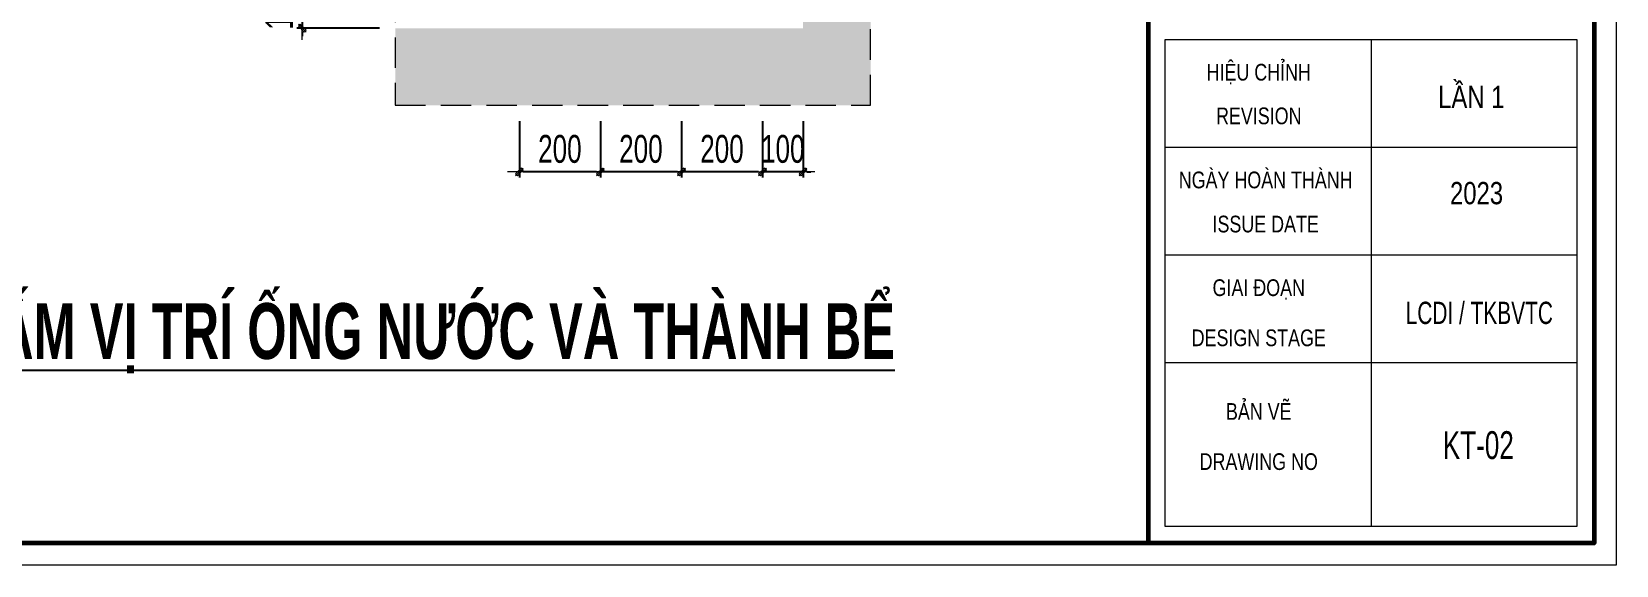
# Model space of a CAD drawing. Header units: millimetres. Extents: x 105214 to 359741, y -482084 to -322745.
# Drawn here: x 236421 to 244241, y -478817 to -476183 of the extents above; entities that cross this region are included whole.
import ezdxf
from ezdxf.enums import TextEntityAlignment as Align

# ---------------------------------------------------------------- set-up
doc = ezdxf.new("R2010")
doc.units = ezdxf.units.MM
doc.header["$LTSCALE"] = 20
doc.header["$MEASUREMENT"] = 0
doc.header["$PDMODE"] = 32
doc.linetypes.add('HIDDEN', pattern=[0.375, 0.25, -0.125])
doc.layers.get('Defpoints').update_dxf_attribs({"color": 1})
doc.layers.add('Khungten_LCDI', color=7, linetype='Continuous')
for name, color, linetype, lineweight in [('LC Dim', 8, 'Continuous', 18), ('LC Hatch', 252, 'Continuous', 9), ('LC MANH DUT', 35, 'HIDDEN', 5), ('LC Net thay', 7, 'Continuous', 25), ('LC Text1', 3, 'Continuous', 20), ('LC Text2', 7, 'Continuous', 25)]:
    doc.layers.add(name, color=color, linetype=linetype, lineweight=lineweight)
doc.styles.add('HOATBIF', font='hoatbif.shx', dxfattribs={"width": 0.7})
doc.styles.add('Khungten', font='VHAVAN.TTF', dxfattribs={"width": 0.9, "height": 5000})
doc.styles.add('LC 1', font='VHAVANB.TTF')
doc.styles.add('LC3', font='VHARIALB.TTF', dxfattribs={"width": 0.8})
doc.styles.add('Title', font='VHBLACK.TTF', dxfattribs={"width": 0.8})
doc.dimstyles.new('MONG', dxfattribs={"dimscale": 50, "dimtxt": 2.5, "dimasz": 0.35, "dimexe": 0.5, "dimexo": 0, "dimgap": 0.8, "dimtad": 1, "dimdec": 0, "dimzin": 0, "dimdsep": 46, "dimtxsty": 'HOATBIF', "dimblk1": 'DOT', "dimblk2": 'DOT', "dimsah": 1, "dimcen": -1, "dimdle": 1, "dimclrd": 256, "dimclre": 256, "dimclrt": 4, "dimadec": 3, "dimazin": 2, "dimtfac": 0.333333, "dimtdec": 0, "dimtix": 1, "dimtmove": 2, "dimatfit": 3, "dimldrblk": 'DOT', "dimfxl": 1, "dimtvp": 0.833333, "dimtolj": 1, "dimtzin": 0, "dimarcsym": 0})

# ---------------------------------------------------------------- blocks, each defined once
blk = doc.blocks.new('DOT')
at = {"layer": 'LC Dim'}
blk.add_line((-3, 0), (3, 0), dxfattribs=at)
at = {"layer": 'LC Dim', "color": 4}
blk.add_line((-1, -1), (1, 1), dxfattribs=at)
blk.add_lwpolyline([(0.5, 1), (-1, -0.5), (-0.5, -1), (1, 0.5)], close=True, dxfattribs=at)
blk = doc.blocks.new('*D173')
at = {"layer": 'Defpoints', "color": 0, "ltscale": 2, "transparency": 16777216}
for p in [(238137.8, -475965.4), (237756.5, -476165.4), (238137.8, -476165.4)]:
    blk.add_point(p, dxfattribs=at)
at = {"layer": 'LC Dim', "lineweight": -2, "ltscale": 2, "transparency": 16777216}
for p, q in [((238137.8, -475965.4), (237729, -475965.4)), ((237756.5, -475946.1), (237756.5, -475926.9)), ((237756.5, -475965.4), (237756.5, -476165.4)), ((238137.8, -476165.4), (237729, -476165.4)), ((237756.5, -476184.6), (237756.5, -476203.9))]:
    blk.add_line(p, q, dxfattribs=at)
at = {"layer": 'LC Dim', "lineweight": -2, "ltscale": 2, "transparency": 16777216, "xscale": 19.25, "yscale": 19.25, "zscale": 19.25}
for p, rotation in [((237756.5, -475965.4), 270), ((237756.5, -476165.4), 90)]:
    blk.add_blockref('DOT', p, dxfattribs=dict(at, rotation=rotation))
at = {"layer": 'LC Dim', "color": 4, "ltscale": 2, "transparency": 16777216, "insert": (237643.8, -476065.4), "char_height": 137.5, "attachment_point": 5, "rotation": 90, "style": 'HOATBIF'}
blk.add_mtext('\\A1;100', dxfattribs=at)
blk = doc.blocks.new('_Dot')
at = {"color": 0, "linetype": 'ByBlock', "lineweight": -2}
blk.add_line((-0.5, 0), (-1, 0), dxfattribs=at)
at = {"color": 0, "linetype": 'ByBlock', "const_width": 0.5}
blk.add_lwpolyline([(-0.25, 0, 1), (0.25, 0, 1)], format="xyb", close=True, dxfattribs=at)
blk = doc.blocks.new('*D177')
at = {"layer": 'Defpoints', "color": 0, "ltscale": 2, "transparency": 16777216}
for p in [(240027.9, -476624.8), (240227.9, -476624.8), (240027.9, -476874.7)]:
    blk.add_point(p, dxfattribs=at)
at = {"layer": 'LC Dim', "lineweight": -2, "ltscale": 2, "transparency": 16777216}
for p, q in [((240027.9, -476624.8), (240027.9, -476902.2)), ((240227.9, -476624.8), (240227.9, -476902.2)), ((240008.6, -476874.7), (239989.4, -476874.7)), ((240227.9, -476874.7), (240027.9, -476874.7)), ((240247.1, -476874.7), (240266.4, -476874.7))]:
    blk.add_line(p, q, dxfattribs=at)
at = {"layer": 'LC Dim', "lineweight": -2, "ltscale": 2, "transparency": 16777216, "xscale": 19.25, "yscale": 19.25, "zscale": 19.25}
blk.add_blockref('DOT', (240027.9, -476874.7), dxfattribs=at)
at = {"layer": 'LC Dim', "lineweight": -2, "ltscale": 2, "transparency": 16777216, "xscale": 19.25, "yscale": 19.25, "zscale": 19.25, "rotation": 180}
blk.add_blockref('DOT', (240227.9, -476874.7), dxfattribs=at)
at = {"layer": 'LC Dim', "color": 4, "ltscale": 2, "transparency": 16777216, "insert": (240127.9, -476762), "char_height": 137.5, "attachment_point": 5, "style": 'HOATBIF'}
blk.add_mtext('\\A1;100', dxfattribs=at)
blk = doc.blocks.new('*D178')
at = {"layer": 'Defpoints', "color": 0, "ltscale": 2, "transparency": 16777216}
for p in [(239627.9, -476624.8), (240027.9, -476624.8), (239627.9, -476874.7)]:
    blk.add_point(p, dxfattribs=at)
at = {"layer": 'LC Dim', "lineweight": -2, "ltscale": 2, "transparency": 16777216}
for p, q in [((239627.9, -476624.8), (239627.9, -476902.2)), ((240027.9, -476624.8), (240027.9, -476902.2)), ((240008.6, -476874.7), (239647.1, -476874.7))]:
    blk.add_line(p, q, dxfattribs=at)
at = {"layer": 'LC Dim', "lineweight": -2, "ltscale": 2, "transparency": 16777216, "xscale": 19.25, "yscale": 19.25, "zscale": 19.25, "rotation": 180}
blk.add_blockref('DOT', (239627.9, -476874.7), dxfattribs=at)
at = {"layer": 'LC Dim', "lineweight": -2, "ltscale": 2, "transparency": 16777216, "xscale": 19.25, "yscale": 19.25, "zscale": 19.25}
blk.add_blockref('DOT', (240027.9, -476874.7), dxfattribs=at)
at = {"layer": 'LC Dim', "color": 4, "ltscale": 2, "transparency": 16777216, "insert": (239827.9, -476762), "char_height": 137.5, "attachment_point": 5, "style": 'HOATBIF'}
blk.add_mtext('\\A1;200', dxfattribs=at)
blk = doc.blocks.new('*D179')
at = {"layer": 'Defpoints', "color": 0, "ltscale": 2, "transparency": 16777216}
for p in [(239227.9, -476624.8), (239627.9, -476624.8), (239227.9, -476874.7)]:
    blk.add_point(p, dxfattribs=at)
at = {"layer": 'LC Dim', "lineweight": -2, "ltscale": 2, "transparency": 16777216}
for p, q in [((239227.9, -476624.8), (239227.9, -476902.2)), ((239627.9, -476624.8), (239627.9, -476902.2)), ((239608.6, -476874.7), (239247.1, -476874.7))]:
    blk.add_line(p, q, dxfattribs=at)
at = {"layer": 'LC Dim', "lineweight": -2, "ltscale": 2, "transparency": 16777216, "xscale": 19.25, "yscale": 19.25, "zscale": 19.25, "rotation": 180}
blk.add_blockref('DOT', (239227.9, -476874.7), dxfattribs=at)
at = {"layer": 'LC Dim', "lineweight": -2, "ltscale": 2, "transparency": 16777216, "xscale": 19.25, "yscale": 19.25, "zscale": 19.25}
blk.add_blockref('DOT', (239627.9, -476874.7), dxfattribs=at)
at = {"layer": 'LC Dim', "color": 4, "ltscale": 2, "transparency": 16777216, "insert": (239427.9, -476762), "char_height": 137.5, "attachment_point": 5, "style": 'HOATBIF'}
blk.add_mtext('\\A1;200', dxfattribs=at)
blk = doc.blocks.new('*D180')
at = {"layer": 'Defpoints', "color": 0, "ltscale": 2, "transparency": 16777216}
for p in [(238827.9, -476624.8), (239227.9, -476624.8), (238827.9, -476874.7)]:
    blk.add_point(p, dxfattribs=at)
at = {"layer": 'LC Dim', "lineweight": -2, "ltscale": 2, "transparency": 16777216}
for p, q in [((238827.9, -476624.8), (238827.9, -476902.2)), ((239227.9, -476624.8), (239227.9, -476902.2)), ((239208.6, -476874.7), (238847.1, -476874.7))]:
    blk.add_line(p, q, dxfattribs=at)
at = {"layer": 'LC Dim', "lineweight": -2, "ltscale": 2, "transparency": 16777216, "xscale": 19.25, "yscale": 19.25, "zscale": 19.25, "rotation": 180}
blk.add_blockref('DOT', (238827.9, -476874.7), dxfattribs=at)
at = {"layer": 'LC Dim', "lineweight": -2, "ltscale": 2, "transparency": 16777216, "xscale": 19.25, "yscale": 19.25, "zscale": 19.25}
blk.add_blockref('DOT', (239227.9, -476874.7), dxfattribs=at)
at = {"layer": 'LC Dim', "color": 4, "ltscale": 2, "transparency": 16777216, "insert": (239027.9, -476762), "char_height": 137.5, "attachment_point": 5, "style": 'HOATBIF'}
blk.add_mtext('\\A1;200', dxfattribs=at)
blk = doc.blocks.new('Nha o can bo nhan vien Trung doan')
at = {"layer": 'Defpoints', "lineweight": 0}
blk.add_lwpolyline([(-1200, -14850), (-1200, 14850), (40800, 14850), (40800, -14850)], close=True, dxfattribs=at)
at = {"layer": 'Khungten_LCDI', "color": 5, "lineweight": 60}
blk.add_line((36600, 14650), (36600, -14650), dxfattribs=at)
at = {"layer": 'Khungten_LCDI', "color": 5, "lineweight": 25}
blk.add_line((40600, -14650), (40600, 14650), dxfattribs=at)
at = {"layer": 'Khungten_LCDI', "color": 9, "lineweight": 15}
for p, q in [((38600, -10133), (38600, -14500)), ((40450, -11100), (36750, -11100)), ((40450, -12067), (36750, -12067)), ((40450, -13033), (36750, -13033))]:
    blk.add_line(p, q, dxfattribs=at)
at = {"layer": 'Khungten_LCDI', "color": 5, "lineweight": 60}
blk.add_lwpolyline([(0, -14650), (0, 14650), (40600, 14650), (40600, -14650)], close=True, dxfattribs=at)
at = {"layer": 'Khungten_LCDI', "color": 9, "lineweight": 15}
blk.add_lwpolyline([(36750, -14500), (40450, -14500), (40450, -10133), (36750, -10133)], close=True, dxfattribs=at)
at = {"color": 7}
for s, height, style, width, p in [('hiÖu chØnh', 150, 'Khungten', 0.8, (37592, -10499)), ('revision', 150, 'Khungten', 0.8, (37592, -10891)), ('ngµy hoµn thµnh', 150, 'Khungten', 0.8, (37654, -11466)), ('issue date', 150, 'Khungten', 0.8, (37654, -11862)), ('giai ®o¹n', 150, 'Khungten', 0.8, (37592, -12433)), ('lcdi / tkBVTC', 200, 'Title', 0.7, (39571, -12684)), ('design stage', 150, 'Khungten', 0.8, (37592, -12883)), ('b¶n vÏ', 150, 'Khungten', 0.8, (37592, -13544)), ('drawing nO', 150, 'Khungten', 0.8, (37592, -13994))]:
    blk.add_text(s, height=height, dxfattribs=dict(at, style=style, width=width)).set_placement(p, align=Align.CENTER)
at = {"color": 7, "style": 'Khungten', "width": 0.8}
for tag, p in [('REVISION', (39499, -10746)), ('NGAYHT', (39546, -11609))]:
    blk.add_attdef(tag, text='', height=200, dxfattribs=at).set_placement(p, align=Align.CENTER)
at = {"layer": 'LC Text1', "style": 'Title', "width": 1.485915}
for tag, p, p2 in [('TENBANVE1', (36913, -8886), (40339, -8886)), ('TENBANVE2', (36913, -9562), (40339, -9562))]:
    blk.add_attdef(tag, text='', height=250, dxfattribs=at).set_placement(p, p2, align=Align.FIT)
at = {"layer": 'LC Text1', "style": 'Title', "width": 0.7}
blk.add_attdef('SOBANVE', text='', height=250, dxfattribs=at).set_placement((39562, -13896), align=Align.CENTER)
blk = doc.blocks.new('TIEUDE1')
at = {"layer": 'LC Text2', "color": 7, "style": 'LC 1'}
blk.add_attdef('TIªU§Ò', text='', height=5, dxfattribs=at).set_placement((0, 0), align=Align.BOTTOM_CENTER)
blk.add_attdef('TL', text='', height=3, dxfattribs=at).set_placement((0, -2), align=Align.TOP_CENTER)

msp = doc.modelspace()

# ---------------------------------------------------------------- hatches: boundary and pattern name
at = {"layer": 'LC Hatch', "ltscale": 2}
h = msp.add_hatch(dxfattribs=at)
h.set_pattern_fill('AR-SAND', color=256, scale=50)
h.set_pattern_definition([(37.5, (-307756.826, -768995.53), (-3.149668, 96.341188), [0, -76, 0, -85, 0, -81.25]), (7.5, (-307756.83, -768995.53), (88.488835, 141.107303), [0, -41, 0, -68.5, 0, -26.25]), (327.5, (-307818.326, -768995.53), (155.707093, 0.282953), [0, -25, 0, -90, 0, -117.5]), (317.5, (-307818.33, -768995.53), (150.30633, 43.883778), [0, -12.5, 0, -59, 0, -67.5])])
h.paths.add_polyline_path([(239627.9, -472265.4), (240561, -472265.4), (240561, -476545.7), (238215.4, -476545.7), (238215.4, -476165.4), (240227.9, -476165.4), (240227.9, -475965.4), (240027.9, -475965.4), (240027.9, -475565.4), (239627.9, -475165.4)])
h.paths.add_polyline_path([(239971.6, -474629.3), (239684.1, -474629.3), (239684.1, -474441.8), (239971.6, -474441.8)], flags=24)

# ---------------------------------------------------------------- linework, layer by layer
at = {"layer": 'LC MANH DUT', "ltscale": 30}
msp.add_lwpolyline([(240561, -471710.8), (238215.4, -471710.8), (238215.4, -476545.7), (240561, -476545.7)], close=True, dxfattribs=at)

# ---------------------------------------------------------------- block references
at = {"layer": 'LC Net thay'}
ref = msp.add_blockref('Nha o can bo nhan vien Trung doan', (221801.3, -470649.3), dxfattribs=dict(at, xscale=0.55, yscale=0.55, zscale=0.55))
ref.add_attrib('NGAYHT', '2023', dxfattribs={"layer": 'LC Text1', "height": 110, "style": 'Khungten', "width": 0.8}).set_placement((243551.7, -477034.4), align=Align.CENTER)
ref.add_attrib('REVISION', 'lÇn 1', dxfattribs={"layer": 'LC Text1', "height": 110, "style": 'Khungten', "width": 0.8}).set_placement((243525.7, -476559.7), align=Align.CENTER)
ref.add_attrib('SOBANVE', 'Kt-02', dxfattribs={"layer": 'LC Text1', "height": 137.5, "style": 'Title', "width": 0.7}).set_placement((243560.4, -478292.2), align=Align.CENTER)
at = {"layer": 'LC Text2'}
ref = msp.add_blockref('TIEUDE1', (237799.5, -477880.5), dxfattribs=dict(at, xscale=55.88, yscale=55.88, zscale=55.88))
ref.add_attrib('TIªU§Ò', '%%Uchèng thÊm vÞ trÝ èng n\xadíc vµ thµnh bÓ', dxfattribs={"color": 7, "height": 275.176, "style": 'LC3', "width": 0.65}).set_placement((237799.5, -477880.5), align=Align.BOTTOM_CENTER)

# ---------------------------------------------------------------- dimensions: what is measured, and where the dimension line sits
at = {"layer": 'LC Dim', "ltscale": 2}
for base, p1, p2, angle, picture, middle in [((237756.5, -476165.4), (238137.8, -475965.4), (238137.8, -476165.4), 90, '*D173', (237643.8, -476065.4)), ((238827.9, -476874.7), (239227.9, -476624.8), (238827.9, -476624.8), 180, '*D180', (239027.9, -476762)), ((239227.9, -476874.7), (239627.9, -476624.8), (239227.9, -476624.8), 180, '*D179', (239427.9, -476762)), ((239627.9, -476874.7), (240027.9, -476624.8), (239627.9, -476624.8), 180, '*D178', (239827.9, -476762)), ((240027.9, -476874.7), (240227.9, -476624.8), (240027.9, -476624.8), 180, '*D177', (240127.9, -476762))]:
    dim = msp.add_linear_dim(base=base, p1=p1, p2=p2, angle=angle, dimstyle='MONG', override={"dimscale": 55, "dimlfac": 0.5}, dxfattribs=at)
    dim.commit()
    dim.dimension.update_dxf_attribs({"geometry": picture, "text_midpoint": middle})

doc.saveas('drawing.dxf')
